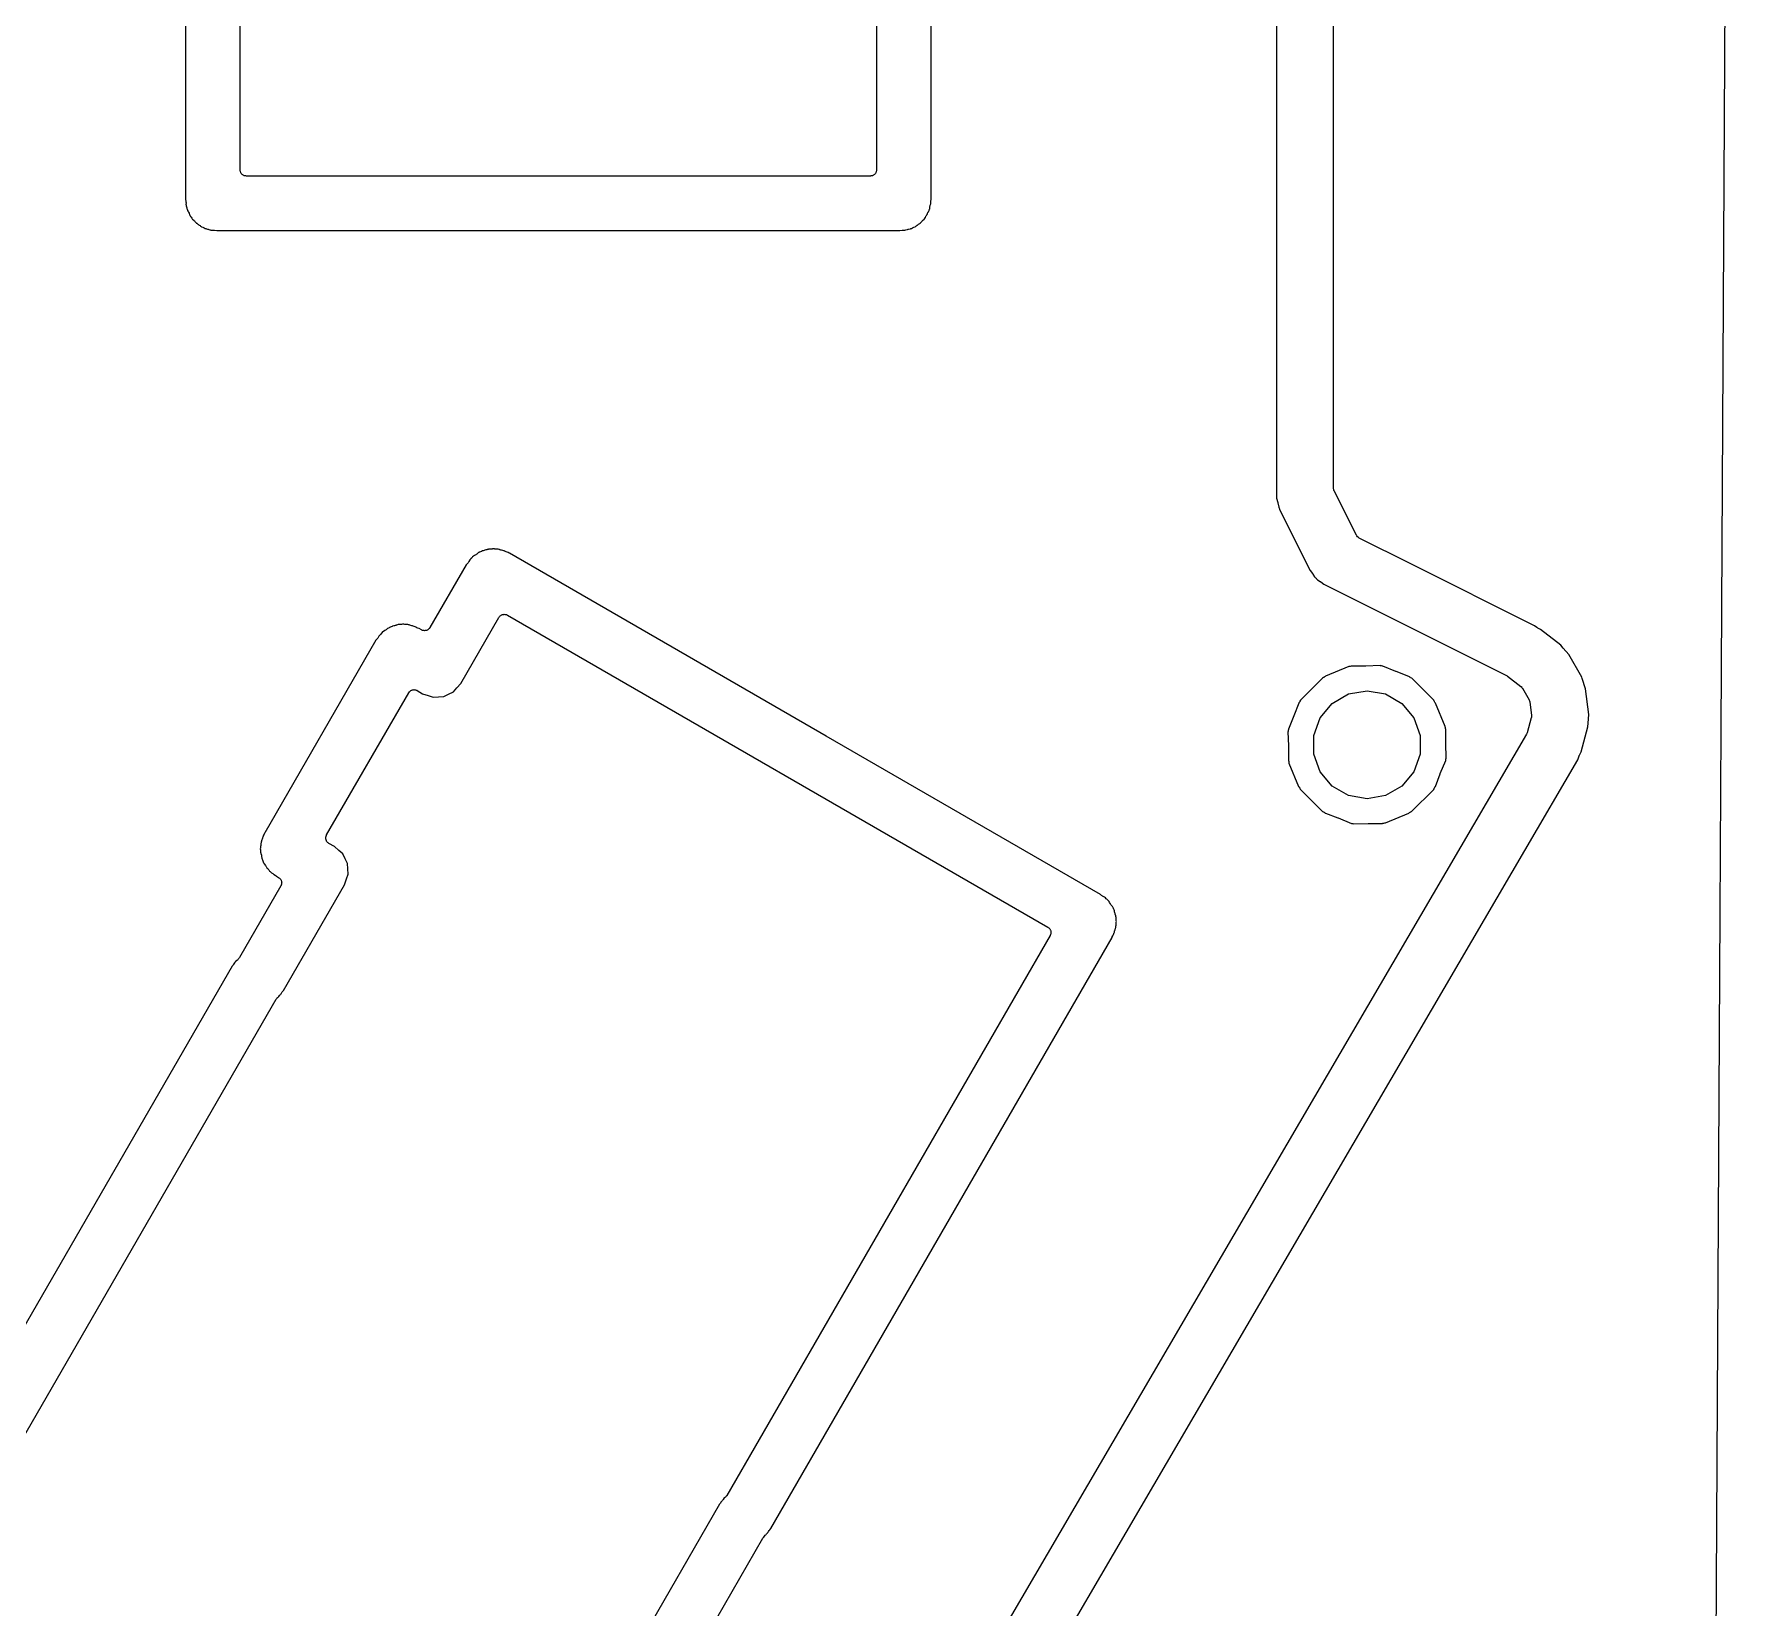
# Model space of a CAD drawing. Extents: x 63 to 223, y -147 to -32.
# Drawn here: x 188.03 to 222.88, y -121.15 to -88.98 of the extents above; entities that cross this region are included whole.
import ezdxf

# ---------------------------------------------------------------- set-up
doc = ezdxf.new("R2010")
doc.units = 0
doc.header["$MEASUREMENT"] = 0
doc.layers.add('BLACK', color=7, linetype='CONTINUOUS')

msp = doc.modelspace()

# ---------------------------------------------------------------- linework, layer by layer
at = {"layer": 'Black'}
for p, q in [((222.884, -31.8829), (222.251, -147.193)), ((213.412, -43.8849), (213.412, -98.4125)), ((214.578, -98.2574), (214.578, -43.8275)), ((191.119, -78.3968), (191.119, -92.3582)), ((206.357, -92.3582), (206.357, -78.3968)), ((192.235, -91.7537), (192.235, -79.0013)), ((205.241, -79.0013), (205.241, -91.7537)), ((192.237, -91.7646), (192.235, -91.7537)), ((192.237, -91.7758), (192.237, -91.7646)), ((192.241, -91.7862), (192.237, -91.7758)), ((192.243, -91.7971), (192.241, -91.7862)), ((192.248, -91.8068), (192.243, -91.7971)), ((192.252, -91.8172), (192.248, -91.8068)), ((192.259, -91.8257), (192.252, -91.8172)), ((192.265, -91.8353), (192.259, -91.8257)), ((192.273, -91.8425), (192.265, -91.8353)), ((192.28, -91.851), (192.273, -91.8425)), ((192.29, -91.8565), (192.28, -91.851)), ((192.298, -91.8637), (192.29, -91.8565)), ((192.309, -91.8675), (192.298, -91.8637)), ((192.319, -91.873), (192.309, -91.8675)), ((192.33, -91.875), (192.319, -91.873)), ((192.34, -91.8788), (192.33, -91.875)), ((192.351, -91.8788), (192.34, -91.8788)), ((192.362, -91.8807), (192.351, -91.8788)), ((205.114, -91.8807), (192.362, -91.8807)), ((205.125, -91.8788), (205.114, -91.8807)), ((205.136, -91.8788), (205.125, -91.8788)), ((205.146, -91.875), (205.136, -91.8788)), ((205.157, -91.873), (205.146, -91.875)), ((205.167, -91.8675), (205.157, -91.873)), ((205.177, -91.8637), (205.167, -91.8675)), ((205.186, -91.8565), (205.177, -91.8637)), ((205.196, -91.851), (205.186, -91.8565)), ((205.203, -91.8425), (205.196, -91.851)), ((205.211, -91.8353), (205.203, -91.8425)), ((205.217, -91.8257), (205.211, -91.8353)), ((205.224, -91.8172), (205.217, -91.8257)), ((205.228, -91.8068), (205.224, -91.8172)), ((205.233, -91.7971), (205.228, -91.8068)), ((205.235, -91.7862), (205.233, -91.7971)), ((205.239, -91.7758), (205.235, -91.7862)), ((205.241, -91.7537), (205.239, -91.7646)), ((205.239, -91.7646), (205.239, -91.7758)), ((191.119, -92.3582), (191.126, -92.3952)), ((206.35, -92.3952), (206.357, -92.3582)), ((191.126, -92.3952), (191.127, -92.4106)), ((191.127, -92.4106), (191.129, -92.4258)), ((191.129, -92.4258), (191.127, -92.459)), ((191.127, -92.459), (191.131, -92.4705)), ((191.131, -92.4705), (191.135, -92.4907)), ((191.135, -92.4907), (191.138, -92.5084)), ((191.138, -92.5084), (191.139, -92.5095)), ((191.139, -92.5095), (191.143, -92.5282)), ((191.143, -92.5282), (191.149, -92.5467)), ((191.149, -92.5467), (191.15, -92.5545)), ((191.15, -92.5545), (191.153, -92.561)), ((191.153, -92.561), (191.16, -92.5794)), ((191.16, -92.5794), (191.161, -92.582)), ((191.161, -92.582), (191.175, -92.6031)), ((191.175, -92.6031), (191.183, -92.6209)), ((191.183, -92.6209), (191.191, -92.6384)), ((191.191, -92.6384), (191.2, -92.6705)), ((191.2, -92.6705), (191.202, -92.6715)), ((191.202, -92.6715), (191.212, -92.6888)), ((191.212, -92.6888), (191.223, -92.7058)), ((191.223, -92.7058), (191.223, -92.7061)), ((191.223, -92.7061), (191.223, -92.7065)), ((191.223, -92.7065), (191.236, -92.7238)), ((191.236, -92.7238), (191.249, -92.741)), ((206.239, -92.7297), (206.25, -92.7027)), ((206.25, -92.7027), (206.259, -92.6892)), ((206.259, -92.6892), (206.267, -92.6748)), ((206.267, -92.6748), (206.284, -92.6529)), ((206.284, -92.6529), (206.291, -92.6287)), ((206.291, -92.6287), (206.3, -92.6116)), ((206.3, -92.6116), (206.307, -92.5942)), ((206.307, -92.5942), (206.315, -92.582)), ((206.315, -92.582), (206.316, -92.5794)), ((206.316, -92.5794), (206.323, -92.561)), ((206.323, -92.561), (206.327, -92.554)), ((206.327, -92.554), (206.328, -92.5372)), ((206.328, -92.5372), (206.329, -92.5354)), ((206.329, -92.5336), (206.332, -92.5056)), ((206.329, -92.5354), (206.329, -92.5336)), ((206.332, -92.5056), (206.336, -92.4912)), ((206.336, -92.4912), (206.339, -92.4765)), ((206.339, -92.4765), (206.348, -92.4491)), ((206.347, -92.4258), (206.349, -92.4106)), ((206.348, -92.4491), (206.347, -92.4258)), ((206.348, -92.4491), (206.348, -92.4491)), ((206.349, -92.4106), (206.35, -92.3952)), ((191.249, -92.741), (191.256, -92.7552)), ((191.256, -92.7552), (191.257, -92.7565)), ((191.257, -92.7565), (191.261, -92.7602)), ((191.261, -92.7602), (191.261, -92.7602)), ((191.261, -92.7602), (191.295, -92.7886)), ((191.295, -92.7886), (191.303, -92.7982)), ((191.303, -92.7982), (191.312, -92.8066)), ((191.312, -92.8066), (191.335, -92.8349)), ((191.335, -92.8349), (191.337, -92.8382)), ((191.337, -92.8382), (191.339, -92.8408)), ((191.339, -92.8408), (191.341, -92.8429)), ((191.341, -92.8429), (191.347, -92.8462)), ((191.347, -92.8462), (191.362, -92.8585)), ((191.362, -92.8585), (191.369, -92.8638)), ((191.369, -92.8638), (191.379, -92.8687)), ((191.379, -92.8687), (191.38, -92.8691)), ((191.38, -92.8691), (191.381, -92.8693)), ((191.381, -92.8693), (191.398, -92.8816)), ((191.398, -92.8816), (191.416, -92.8936)), ((191.416, -92.8936), (191.416, -92.8942)), ((191.416, -92.8942), (191.417, -92.8947)), ((191.417, -92.8947), (191.426, -92.9034)), ((191.426, -92.9034), (191.438, -92.911)), ((191.438, -92.911), (191.441, -92.9129)), ((191.441, -92.9129), (191.441, -92.9131)), ((191.441, -92.9131), (191.445, -92.9162)), ((191.445, -92.9162), (191.445, -92.9164)), ((191.445, -92.9164), (191.445, -92.9164)), ((191.445, -92.9164), (191.474, -92.9255)), ((191.474, -92.9255), (191.488, -92.933)), ((191.488, -92.933), (191.503, -92.9391)), ((191.503, -92.9391), (191.524, -92.9523)), ((191.524, -92.9523), (191.532, -92.9549)), ((191.532, -92.9549), (191.534, -92.9559)), ((191.534, -92.9559), (191.551, -92.9616)), ((191.551, -92.9616), (191.569, -92.9669)), ((191.569, -92.9669), (191.579, -92.968)), ((191.579, -92.968), (191.596, -92.9731)), ((191.596, -92.9731), (191.614, -92.977)), ((191.614, -92.977), (191.624, -92.9812)), ((191.624, -92.9812), (191.638, -92.984)), ((191.638, -92.984), (191.656, -92.9871)), ((191.656, -92.9871), (191.666, -92.9863)), ((191.666, -92.9863), (191.669, -92.9866)), ((191.669, -92.9866), (191.673, -92.9859)), ((191.673, -92.9859), (191.686, -92.9855)), ((191.686, -92.9855), (191.7, -92.9876)), ((191.7, -92.9876), (191.714, -92.9879)), ((191.714, -92.9879), (191.759, -92.9967)), ((191.759, -92.9967), (205.717, -92.9967)), ((205.717, -92.9967), (205.764, -92.9874)), ((205.764, -92.9874), (205.782, -92.987)), ((205.782, -92.987), (205.8, -92.9854)), ((205.8, -92.9854), (205.818, -92.987)), ((205.818, -92.987), (205.819, -92.9868)), ((205.819, -92.9868), (205.838, -92.9835)), ((205.838, -92.9835), (205.872, -92.9706)), ((205.872, -92.9706), (205.885, -92.9681)), ((205.885, -92.9681), (205.897, -92.9637)), ((205.897, -92.9637), (205.938, -92.9573)), ((205.938, -92.9573), (205.943, -92.9555)), ((205.943, -92.9555), (205.952, -92.9521)), ((205.952, -92.9521), (205.973, -92.9391)), ((205.973, -92.9391), (205.988, -92.933)), ((205.988, -92.933), (206.002, -92.9255)), ((206.002, -92.9255), (206.031, -92.9164)), ((206.031, -92.9162), (206.035, -92.9131)), ((206.031, -92.9164), (206.031, -92.9162)), ((206.031, -92.9164), (206.031, -92.9164)), ((206.035, -92.9131), (206.037, -92.9122)), ((206.037, -92.9122), (206.039, -92.91)), ((206.039, -92.91), (206.042, -92.9082)), ((206.042, -92.9082), (206.044, -92.9058)), ((206.044, -92.9058), (206.054, -92.8966)), ((206.054, -92.8966), (206.072, -92.886)), ((206.072, -92.886), (206.078, -92.8823)), ((206.078, -92.8823), (206.084, -92.8764)), ((206.084, -92.8764), (206.098, -92.8673)), ((206.098, -92.8673), (206.11, -92.857)), ((206.11, -92.857), (206.136, -92.8424)), ((206.136, -92.8424), (206.137, -92.8403)), ((206.137, -92.8403), (206.163, -92.8078)), ((206.163, -92.8078), (206.173, -92.799)), ((206.173, -92.799), (206.181, -92.7889)), ((206.181, -92.7889), (206.215, -92.7602)), ((206.215, -92.7602), (206.219, -92.7565)), ((206.215, -92.7602), (206.215, -92.7602)), ((206.219, -92.7565), (206.22, -92.7552)), ((206.22, -92.7552), (206.221, -92.7531)), ((206.221, -92.7531), (206.234, -92.7364)), ((206.234, -92.7364), (206.239, -92.7297)), ((214.579, -98.2646), (214.578, -98.2574)), ((214.579, -98.2719), (214.579, -98.2646)), ((214.583, -98.2862), (214.579, -98.2719)), ((214.586, -98.3008), (214.583, -98.2862)), ((214.589, -98.3072), (214.586, -98.3008)), ((213.412, -98.4125), (213.415, -98.4252)), ((213.415, -98.4252), (213.415, -98.4456)), ((213.415, -98.4456), (213.416, -98.4659)), ((213.416, -98.4659), (213.416, -98.4662)), ((213.416, -98.4662), (213.439, -98.5515)), ((213.439, -98.5515), (213.44, -98.5561)), ((213.44, -98.5561), (213.441, -98.5603)), ((213.441, -98.5603), (213.459, -98.6472)), ((213.459, -98.6472), (213.459, -98.6474)), ((213.459, -98.6474), (213.467, -98.666)), ((214.591, -98.3142), (214.589, -98.3072)), ((215.046, -99.2226), (214.591, -98.3142)), ((213.467, -98.666), (213.476, -98.6844)), ((213.476, -98.6844), (213.479, -98.6969)), ((213.479, -98.6969), (214.103, -99.9445)), ((215.057, -99.2376), (215.046, -99.2226)), ((215.067, -99.2531), (215.057, -99.2376)), ((215.07, -99.2552), (215.067, -99.2531)), ((215.072, -99.258), (215.07, -99.2552)), ((215.087, -99.2683), (215.072, -99.258)), ((215.102, -99.2794), (215.087, -99.2683)), ((216.161, -99.8085), (215.102, -99.2794)), ((196.956, -99.6937), (196.952, -99.6995)), ((196.958, -99.6919), (196.956, -99.6937)), ((196.962, -99.6891), (196.958, -99.6919)), ((196.977, -99.675), (196.962, -99.6891)), ((196.986, -99.6673), (196.977, -99.675)), ((196.987, -99.6666), (196.986, -99.6673)), ((197.004, -99.6522), (196.987, -99.6663)), ((196.987, -99.6663), (196.987, -99.6664)), ((196.987, -99.6664), (196.987, -99.6666)), ((197.021, -99.6384), (197.004, -99.6522)), ((197.023, -99.6357), (197.021, -99.638)), ((197.021, -99.638), (197.021, -99.6382)), ((197.021, -99.6382), (197.021, -99.6384)), ((197.049, -99.6223), (197.023, -99.6357)), ((197.06, -99.6138), (197.049, -99.6223)), ((197.072, -99.6067), (197.06, -99.6138)), ((197.103, -99.5809), (197.072, -99.6067)), ((197.108, -99.5782), (197.103, -99.5809)), ((197.112, -99.5762), (197.108, -99.5782)), ((197.118, -99.5731), (197.112, -99.5759)), ((197.112, -99.5759), (197.112, -99.5762)), ((197.12, -99.5719), (197.118, -99.5731)), ((197.126, -99.5688), (197.12, -99.5719)), ((197.127, -99.5678), (197.126, -99.5688)), ((197.15, -99.5614), (197.127, -99.5678)), ((197.169, -99.5527), (197.15, -99.5614)), ((197.187, -99.5445), (197.169, -99.5527)), ((197.188, -99.5437), (197.187, -99.5445)), ((197.2, -99.5393), (197.188, -99.5437)), ((197.219, -99.5324), (197.2, -99.5393)), ((197.236, -99.5302), (197.219, -99.5324)), ((197.219, -99.5324), (197.219, -99.5324)), ((197.256, -99.5242), (197.236, -99.5302)), ((197.276, -99.5187), (197.256, -99.5242)), ((197.277, -99.5182), (197.276, -99.5187)), ((197.286, -99.5161), (197.277, -99.5182)), ((197.303, -99.5131), (197.286, -99.5161)), ((197.313, -99.5098), (197.303, -99.5131)), ((197.317, -99.51), (197.313, -99.5098)), ((197.335, -99.5073), (197.317, -99.51)), ((197.338, -99.507), (197.335, -99.5073)), ((197.34, -99.5072), (197.338, -99.507)), ((197.343, -99.5071), (197.34, -99.5072)), ((197.346, -99.5078), (197.343, -99.5071)), ((197.365, -99.506), (197.346, -99.5078)), ((197.385, -99.5051), (197.365, -99.506)), ((197.387, -99.504), (197.385, -99.5051)), ((197.39, -99.5037), (197.387, -99.504)), ((197.398, -99.5015), (197.39, -99.5037)), ((197.409, -99.5013), (197.398, -99.5015)), ((197.411, -99.5008), (197.409, -99.5013)), ((197.414, -99.5013), (197.411, -99.5008)), ((197.425, -99.5015), (197.414, -99.5013)), ((197.433, -99.5036), (197.425, -99.5015)), ((197.436, -99.5039), (197.433, -99.5036)), ((197.438, -99.505), (197.436, -99.5039)), ((197.457, -99.5059), (197.438, -99.505)), ((197.477, -99.5077), (197.457, -99.5059)), ((197.479, -99.507), (197.477, -99.5077)), ((197.482, -99.5071), (197.479, -99.507)), ((197.489, -99.5063), (197.482, -99.5071)), ((197.489, -99.5064), (197.489, -99.5063)), ((197.51, -99.5094), (197.489, -99.5064)), ((197.526, -99.512), (197.51, -99.5094)), ((197.536, -99.5168), (197.526, -99.512)), ((197.54, -99.5178), (197.536, -99.5168)), ((197.544, -99.5198), (197.54, -99.5178)), ((197.549, -99.522), (197.544, -99.5198)), ((197.564, -99.5247), (197.549, -99.522)), ((197.578, -99.5292), (197.564, -99.5247)), ((197.604, -99.5324), (197.578, -99.5292)), ((197.623, -99.5393), (197.604, -99.5324)), ((197.604, -99.5324), (197.604, -99.5324)), ((197.635, -99.5437), (197.623, -99.5393)), ((197.636, -99.5449), (197.635, -99.5437)), ((197.655, -99.5531), (197.636, -99.5449)), ((197.673, -99.5618), (197.655, -99.5531)), ((197.692, -99.5669), (197.673, -99.5618)), ((197.694, -99.5684), (197.692, -99.5669)), ((197.713, -99.5782), (197.694, -99.5684)), ((197.731, -99.5883), (197.713, -99.5782)), ((197.739, -99.591), (197.731, -99.5883)), ((204.209, -103.327), (197.739, -99.591)), ((196.855, -99.8278), (196.115, -101.111)), ((196.893, -99.7849), (196.855, -99.8278)), ((196.901, -99.7719), (196.893, -99.7849)), ((196.91, -99.7597), (196.901, -99.7719)), ((196.929, -99.7244), (196.91, -99.7597)), ((196.934, -99.7183), (196.929, -99.7244)), ((196.935, -99.7166), (196.934, -99.7183)), ((196.936, -99.7162), (196.935, -99.7166)), ((196.947, -99.7041), (196.936, -99.7162)), ((196.95, -99.7014), (196.947, -99.7041)), ((196.952, -99.6995), (196.95, -99.7014)), ((214.103, -99.9445), (214.15, -100.005)), ((214.15, -100.005), (214.154, -100.013)), ((214.154, -100.013), (214.16, -100.02)), ((214.16, -100.02), (214.191, -100.075)), ((218.69, -101.073), (216.161, -99.8085)), ((214.191, -100.075), (214.212, -100.091)), ((214.212, -100.091), (214.222, -100.103)), ((214.222, -100.103), (214.234, -100.113)), ((214.234, -100.113), (214.25, -100.134)), ((214.25, -100.134), (214.305, -100.165)), ((214.305, -100.165), (214.312, -100.171)), ((214.312, -100.171), (214.32, -100.175)), ((214.32, -100.175), (214.38, -100.222)), ((214.38, -100.222), (218.117, -102.09)), ((195.341, -101.085), (195.322, -101.094)), ((195.349, -101.08), (195.341, -101.085)), ((195.352, -101.079), (195.349, -101.08)), ((195.375, -101.076), (195.352, -101.079)), ((195.379, -101.075), (195.375, -101.076)), ((195.383, -101.075), (195.379, -101.075)), ((195.386, -101.074), (195.383, -101.075)), ((195.39, -101.074), (195.386, -101.074)), ((195.404, -101.069), (195.39, -101.074)), ((195.419, -101.067), (195.404, -101.069)), ((195.421, -101.066), (195.419, -101.067)), ((195.424, -101.064), (195.421, -101.066)), ((195.428, -101.063), (195.424, -101.064)), ((195.451, -101.053), (195.428, -101.063)), ((195.466, -101.05), (195.451, -101.053)), ((195.486, -101.047), (195.466, -101.05)), ((195.487, -101.047), (195.486, -101.047)), ((195.489, -101.047), (195.487, -101.047)), ((195.499, -101.045), (195.489, -101.046)), ((195.489, -101.046), (195.489, -101.047)), ((195.509, -101.044), (195.499, -101.045)), ((195.513, -101.045), (195.509, -101.044)), ((195.533, -101.044), (195.513, -101.045)), ((195.554, -101.043), (195.533, -101.044)), ((195.566, -101.041), (195.554, -101.043)), ((195.579, -101.043), (195.566, -101.041)), ((195.6, -101.044), (195.579, -101.043)), ((195.619, -101.045), (195.6, -101.044)), ((195.622, -101.046), (195.619, -101.045)), ((195.641, -101.047), (195.622, -101.046)), ((195.659, -101.05), (195.641, -101.047)), ((195.664, -101.05), (195.659, -101.05)), ((195.673, -101.053), (195.664, -101.05)), ((195.691, -101.056), (195.673, -101.053)), ((195.702, -101.059), (195.691, -101.056)), ((195.704, -101.06), (195.702, -101.059)), ((195.705, -101.06), (195.704, -101.06)), ((195.706, -101.061), (195.705, -101.06)), ((195.727, -101.066), (195.706, -101.061)), ((195.747, -101.072), (195.727, -101.066)), ((195.748, -101.071), (195.747, -101.072)), ((195.749, -101.072), (195.748, -101.071)), ((195.754, -101.072), (195.749, -101.072)), ((195.758, -101.074), (195.754, -101.072)), ((195.774, -101.079), (195.758, -101.074)), ((195.791, -101.085), (195.774, -101.079)), ((195.793, -101.086), (195.791, -101.085)), ((195.811, -101.094), (195.793, -101.086)), ((196.744, -102.253), (197.524, -100.902)), ((197.524, -100.902), (197.531, -100.894)), ((197.531, -100.894), (197.537, -100.884)), ((197.537, -100.884), (197.545, -100.877)), ((197.545, -100.877), (197.552, -100.868)), ((197.552, -100.868), (197.562, -100.863)), ((197.562, -100.863), (197.57, -100.856)), ((197.57, -100.856), (197.581, -100.852)), ((197.581, -100.852), (197.59, -100.846)), ((197.59, -100.846), (197.601, -100.844)), ((197.601, -100.844), (197.612, -100.841)), ((197.612, -100.841), (197.623, -100.841)), ((197.623, -100.841), (197.634, -100.839)), ((197.634, -100.839), (197.645, -100.841)), ((197.645, -100.841), (197.656, -100.841)), ((197.656, -100.841), (197.666, -100.844)), ((197.666, -100.844), (197.677, -100.846)), ((197.677, -100.846), (197.687, -100.852)), ((197.687, -100.852), (197.697, -100.856)), ((197.697, -100.856), (208.742, -107.232)), ((218.735, -101.108), (218.69, -101.073)), ((195.011, -101.368), (192.738, -105.306)), ((195.03, -101.346), (195.011, -101.368)), ((195.031, -101.345), (195.03, -101.346)), ((195.032, -101.344), (195.031, -101.345)), ((195.04, -101.335), (195.032, -101.344)), ((195.047, -101.323), (195.04, -101.335)), ((195.055, -101.312), (195.047, -101.323)), ((195.069, -101.286), (195.055, -101.312)), ((195.084, -101.273), (195.069, -101.286)), ((195.096, -101.259), (195.084, -101.273)), ((195.108, -101.246), (195.096, -101.259)), ((195.124, -101.222), (195.108, -101.246)), ((195.133, -101.214), (195.124, -101.222)), ((195.148, -101.2), (195.133, -101.214)), ((195.15, -101.198), (195.148, -101.2)), ((195.151, -101.197), (195.15, -101.198)), ((195.163, -101.187), (195.151, -101.197)), ((195.192, -101.171), (195.163, -101.187)), ((195.204, -101.161), (195.192, -101.171)), ((195.217, -101.153), (195.204, -101.161)), ((195.237, -101.136), (195.217, -101.153)), ((195.25, -101.131), (195.237, -101.136)), ((195.266, -101.121), (195.25, -101.131)), ((195.283, -101.112), (195.266, -101.121)), ((195.292, -101.105), (195.283, -101.112)), ((195.294, -101.104), (195.292, -101.105)), ((195.298, -101.104), (195.294, -101.104)), ((195.304, -101.102), (195.298, -101.104)), ((195.322, -101.094), (195.304, -101.102)), ((195.829, -101.102), (195.811, -101.094)), ((195.833, -101.103), (195.829, -101.102)), ((195.849, -101.112), (195.833, -101.103)), ((195.867, -101.122), (195.849, -101.112)), ((195.895, -101.131), (195.867, -101.122)), ((195.941, -101.158), (195.895, -101.131)), ((195.951, -101.162), (195.941, -101.158)), ((195.961, -101.167), (195.951, -101.162)), ((195.972, -101.169), (195.961, -101.167)), ((195.982, -101.173), (195.972, -101.169)), ((195.994, -101.173), (195.982, -101.173)), ((196.005, -101.175), (195.994, -101.173)), ((196.015, -101.173), (196.005, -101.175)), ((196.026, -101.173), (196.015, -101.173)), ((196.037, -101.169), (196.026, -101.173)), ((196.048, -101.167), (196.037, -101.169)), ((196.058, -101.162), (196.048, -101.167)), ((196.068, -101.158), (196.058, -101.162)), ((196.077, -101.151), (196.068, -101.158)), ((196.086, -101.145), (196.077, -101.151)), ((196.093, -101.137), (196.086, -101.145)), ((196.102, -101.129), (196.093, -101.137)), ((196.107, -101.12), (196.102, -101.129)), ((196.115, -101.111), (196.107, -101.12)), ((218.746, -101.114), (218.735, -101.108)), ((218.756, -101.121), (218.746, -101.114)), ((218.807, -101.147), (218.756, -101.121)), ((219.225, -101.471), (218.807, -101.147)), ((219.274, -101.528), (219.225, -101.471)), ((219.39, -101.662), (219.274, -101.528)), ((219.274, -101.528), (219.274, -101.528)), ((219.652, -102.121), (219.39, -101.662)), ((214.374, -102.133), (214.355, -102.141)), ((214.379, -102.13), (214.374, -102.133)), ((214.385, -102.128), (214.379, -102.13)), ((214.398, -102.118), (214.385, -102.128)), ((214.411, -102.11), (214.398, -102.118)), ((214.414, -102.106), (214.411, -102.11)), ((214.891, -101.908), (214.414, -102.106)), ((214.898, -101.908), (214.891, -101.908)), ((214.899, -101.908), (214.898, -101.908)), ((214.898, -101.908), (214.898, -101.908)), ((214.92, -101.903), (214.899, -101.908)), ((214.941, -101.899), (214.92, -101.903)), ((214.942, -101.899), (214.941, -101.899)), ((214.941, -101.899), (214.941, -101.899)), ((214.947, -101.897), (214.942, -101.899)), ((215.237, -101.897), (214.947, -101.897)), ((215.239, -101.897), (215.237, -101.897)), ((215.242, -101.897), (215.239, -101.897)), ((215.532, -101.887), (215.242, -101.897)), ((215.537, -101.889), (215.532, -101.887)), ((215.538, -101.89), (215.537, -101.889)), ((215.537, -101.889), (215.537, -101.889)), ((215.559, -101.893), (215.538, -101.89)), ((215.58, -101.897), (215.559, -101.893)), ((215.581, -101.897), (215.58, -101.897)), ((215.586, -101.897), (215.581, -101.897)), ((215.581, -101.897), (215.581, -101.897)), ((215.855, -102.009), (215.586, -101.897)), ((215.857, -102.009), (215.855, -102.009)), ((215.859, -102.01), (215.857, -102.009)), ((216.117, -102.108), (215.859, -102.01)), ((216.119, -102.11), (216.117, -102.108)), ((216.132, -102.119), (216.119, -102.11)), ((216.145, -102.129), (216.132, -102.119)), ((216.151, -102.131), (216.145, -102.129)), ((216.156, -102.134), (216.151, -102.131)), ((216.177, -102.143), (216.156, -102.134)), ((218.117, -102.09), (218.127, -102.098)), ((218.127, -102.098), (218.138, -102.103)), ((218.138, -102.103), (218.409, -102.314)), ((219.663, -102.154), (219.652, -102.121)), ((194.003, -105.347), (195.68, -102.443)), ((195.68, -102.443), (195.687, -102.434)), ((195.687, -102.434), (195.692, -102.424)), ((195.692, -102.424), (195.701, -102.417)), ((195.701, -102.417), (195.708, -102.409)), ((195.708, -102.409), (195.718, -102.403)), ((195.718, -102.403), (195.726, -102.396)), ((195.726, -102.396), (195.737, -102.392)), ((195.737, -102.392), (195.746, -102.387)), ((195.746, -102.387), (195.757, -102.385)), ((195.757, -102.385), (195.768, -102.381)), ((195.768, -102.381), (195.779, -102.381)), ((195.779, -102.381), (195.79, -102.379)), ((195.79, -102.379), (195.801, -102.381)), ((195.801, -102.381), (195.812, -102.381)), ((195.812, -102.381), (195.822, -102.385)), ((195.822, -102.385), (195.833, -102.387)), ((195.833, -102.387), (195.843, -102.392)), ((195.843, -102.392), (195.853, -102.396)), ((195.853, -102.396), (195.965, -102.461)), ((195.965, -102.461), (196.079, -102.5)), ((196.399, -102.521), (196.495, -102.473)), ((196.495, -102.473), (196.593, -102.425)), ((196.495, -102.473), (196.495, -102.473)), ((196.495, -102.473), (196.495, -102.473)), ((196.593, -102.425), (196.664, -102.344)), ((196.664, -102.344), (196.744, -102.253)), ((196.664, -102.344), (196.664, -102.344)), ((196.664, -102.344), (196.664, -102.344)), ((214.355, -102.141), (213.903, -102.593)), ((214.555, -102.659), (214.887, -102.467)), ((214.887, -102.467), (215.265, -102.401)), ((215.265, -102.401), (215.643, -102.467)), ((215.643, -102.467), (215.975, -102.659)), ((216.629, -102.595), (216.177, -102.143)), ((218.409, -102.314), (218.411, -102.316)), ((218.411, -102.316), (218.413, -102.317)), ((218.413, -102.317), (218.425, -102.332)), ((218.425, -102.332), (218.438, -102.346)), ((218.438, -102.346), (218.439, -102.349)), ((218.439, -102.349), (218.441, -102.351)), ((218.441, -102.351), (218.576, -102.587)), ((219.732, -102.36), (219.663, -102.154)), ((219.663, -102.154), (219.663, -102.154)), ((219.798, -102.885), (219.732, -102.36)), ((196.079, -102.5), (196.079, -102.5)), ((196.079, -102.5), (196.079, -102.5)), ((196.079, -102.5), (196.182, -102.535)), ((196.182, -102.535), (196.29, -102.528)), ((196.29, -102.528), (196.399, -102.521)), ((196.29, -102.528), (196.29, -102.528)), ((196.29, -102.528), (196.29, -102.528)), ((213.868, -102.653), (213.77, -102.911)), ((213.87, -102.651), (213.868, -102.653)), ((213.879, -102.638), (213.87, -102.651)), ((213.889, -102.625), (213.879, -102.638)), ((213.891, -102.619), (213.889, -102.625)), ((213.894, -102.614), (213.891, -102.619)), ((213.903, -102.593), (213.894, -102.614)), ((214.309, -102.953), (214.555, -102.659)), ((215.975, -102.659), (216.221, -102.953)), ((216.637, -102.614), (216.629, -102.595)), ((216.64, -102.619), (216.637, -102.614)), ((216.642, -102.625), (216.64, -102.619)), ((216.652, -102.638), (216.642, -102.625)), ((216.66, -102.651), (216.652, -102.638)), ((216.664, -102.654), (216.66, -102.651)), ((216.862, -103.131), (216.664, -102.654)), ((218.576, -102.587), (218.577, -102.59)), ((218.577, -102.59), (218.578, -102.592)), ((218.578, -102.592), (218.584, -102.61)), ((218.584, -102.61), (218.59, -102.629)), ((218.59, -102.629), (218.59, -102.631)), ((218.59, -102.631), (218.591, -102.634)), ((218.591, -102.634), (218.625, -102.903)), ((213.769, -102.915), (213.657, -103.184)), ((213.77, -102.911), (213.769, -102.913)), ((213.769, -102.913), (213.769, -102.915)), ((214.178, -103.313), (214.309, -102.953)), ((216.221, -102.953), (216.352, -103.313)), ((216.862, -103.138), (216.862, -103.131)), ((216.862, -103.139), (216.862, -103.138)), ((216.862, -103.138), (216.862, -103.138)), ((216.867, -103.16), (216.862, -103.139)), ((216.871, -103.181), (216.867, -103.16)), ((216.871, -103.182), (216.871, -103.181)), ((216.871, -103.181), (216.871, -103.181)), ((216.873, -103.187), (216.871, -103.182)), ((218.622, -102.953), (218.537, -103.261)), ((218.623, -102.948), (218.622, -102.95)), ((218.622, -102.95), (218.622, -102.953)), ((218.624, -102.928), (218.623, -102.948)), ((218.626, -102.909), (218.624, -102.928)), ((218.625, -102.903), (218.625, -102.906)), ((218.625, -102.906), (218.626, -102.909)), ((219.641, -103.647), (219.78, -103.137)), ((219.78, -103.137), (219.785, -103.067)), ((219.785, -103.067), (219.798, -102.885)), ((218.525, -103.291), (194.524, -144.345)), ((209.816, -106.563), (204.209, -103.327)), ((204.209, -103.327), (204.209, -103.327)), ((213.649, -103.233), (213.647, -103.238)), ((213.647, -103.238), (213.657, -103.528)), ((213.65, -103.232), (213.649, -103.233)), ((213.649, -103.233), (213.649, -103.233)), ((213.653, -103.211), (213.65, -103.232)), ((213.657, -103.19), (213.653, -103.211)), ((213.657, -103.184), (213.657, -103.189)), ((213.657, -103.189), (213.657, -103.189)), ((213.657, -103.189), (213.657, -103.19)), ((213.657, -103.528), (213.657, -103.53)), ((213.657, -103.53), (213.657, -103.533)), ((214.178, -103.697), (214.178, -103.313)), ((216.352, -103.313), (216.352, -103.697)), ((216.873, -103.477), (216.873, -103.187)), ((216.873, -103.48), (216.873, -103.477)), ((216.873, -103.482), (216.873, -103.48)), ((216.883, -103.772), (216.873, -103.482)), ((218.53, -103.276), (218.525, -103.291)), ((218.537, -103.261), (218.53, -103.276)), ((195.455, -145.063), (219.572, -103.81)), ((213.657, -103.533), (213.657, -103.823)), ((213.657, -103.823), (213.659, -103.828)), ((213.659, -103.828), (213.659, -103.829)), ((213.659, -103.829), (213.659, -103.829)), ((213.659, -103.829), (213.663, -103.85)), ((213.663, -103.85), (213.668, -103.871)), ((213.668, -103.871), (213.668, -103.872)), ((213.668, -103.872), (213.668, -103.872)), ((213.668, -103.872), (213.668, -103.879)), ((213.668, -103.879), (213.866, -104.356)), ((214.309, -104.057), (214.178, -103.697)), ((216.352, -103.697), (216.221, -104.057)), ((216.761, -104.095), (216.873, -103.826)), ((216.873, -103.82), (216.877, -103.799)), ((216.873, -103.821), (216.873, -103.82)), ((216.873, -103.826), (216.873, -103.821)), ((216.873, -103.821), (216.873, -103.821)), ((216.877, -103.799), (216.88, -103.778)), ((216.88, -103.778), (216.881, -103.777)), ((216.881, -103.777), (216.883, -103.772)), ((216.881, -103.777), (216.881, -103.777)), ((219.572, -103.81), (219.598, -103.734)), ((219.598, -103.734), (219.602, -103.727)), ((219.602, -103.727), (219.605, -103.719)), ((219.605, -103.719), (219.641, -103.647)), ((214.555, -104.351), (214.309, -104.057)), ((216.221, -104.057), (215.975, -104.351)), ((216.662, -104.357), (216.76, -104.099)), ((216.76, -104.099), (216.761, -104.097)), ((216.761, -104.097), (216.761, -104.095)), ((213.866, -104.356), (213.87, -104.359)), ((213.87, -104.359), (213.878, -104.372)), ((213.878, -104.372), (213.888, -104.385)), ((213.888, -104.385), (213.89, -104.391)), ((213.89, -104.391), (213.893, -104.396)), ((213.893, -104.396), (213.901, -104.415)), ((213.901, -104.415), (214.353, -104.867)), ((214.887, -104.543), (214.555, -104.351)), ((215.265, -104.609), (214.887, -104.543)), ((215.643, -104.543), (215.265, -104.609)), ((215.975, -104.351), (215.643, -104.543)), ((216.175, -104.869), (216.627, -104.417)), ((216.627, -104.417), (216.636, -104.396)), ((216.636, -104.396), (216.639, -104.391)), ((216.639, -104.391), (216.641, -104.385)), ((216.641, -104.385), (216.651, -104.372)), ((216.651, -104.372), (216.66, -104.359)), ((216.66, -104.359), (216.662, -104.357)), ((214.353, -104.867), (214.374, -104.876)), ((214.374, -104.876), (214.379, -104.879)), ((214.379, -104.879), (214.385, -104.881)), ((214.385, -104.881), (214.398, -104.891)), ((214.398, -104.891), (214.411, -104.9)), ((214.411, -104.9), (214.413, -104.902)), ((214.413, -104.902), (214.671, -105)), ((215.639, -105.102), (216.116, -104.904)), ((216.116, -104.904), (216.119, -104.9)), ((216.119, -104.9), (216.132, -104.892)), ((216.132, -104.892), (216.145, -104.882)), ((216.145, -104.882), (216.151, -104.88)), ((216.151, -104.88), (216.156, -104.877)), ((216.156, -104.877), (216.175, -104.869)), ((214.671, -105), (214.673, -105.001)), ((214.673, -105.001), (214.675, -105.001)), ((214.675, -105.001), (214.944, -105.113)), ((214.944, -105.113), (214.949, -105.113)), ((214.949, -105.113), (214.949, -105.113)), ((214.949, -105.113), (214.95, -105.113)), ((214.95, -105.113), (214.971, -105.117)), ((214.971, -105.117), (214.992, -105.12)), ((214.992, -105.12), (214.993, -105.121)), ((214.993, -105.121), (214.993, -105.121)), ((214.993, -105.121), (214.998, -105.123)), ((214.998, -105.123), (215.288, -105.113)), ((215.288, -105.113), (215.29, -105.113)), ((215.29, -105.113), (215.293, -105.113)), ((215.293, -105.113), (215.583, -105.113)), ((215.583, -105.113), (215.588, -105.111)), ((215.588, -105.111), (215.589, -105.111)), ((215.589, -105.111), (215.61, -105.107)), ((215.589, -105.111), (215.589, -105.111)), ((215.61, -105.107), (215.631, -105.102)), ((215.631, -105.102), (215.632, -105.102)), ((215.632, -105.102), (215.632, -105.102)), ((215.632, -105.102), (215.639, -105.102)), ((192.649, -105.612), (192.648, -105.633)), ((192.65, -105.593), (192.649, -105.595)), ((192.649, -105.595), (192.649, -105.612)), ((192.651, -105.584), (192.65, -105.593)), ((192.656, -105.565), (192.651, -105.584)), ((192.658, -105.547), (192.656, -105.565)), ((192.66, -105.528), (192.658, -105.547)), ((192.662, -105.513), (192.66, -105.52)), ((192.66, -105.52), (192.66, -105.528)), ((192.666, -105.496), (192.662, -105.513)), ((192.67, -105.479), (192.666, -105.496)), ((192.671, -105.467), (192.67, -105.479)), ((192.679, -105.451), (192.671, -105.467)), ((192.685, -105.434), (192.679, -105.451)), ((192.691, -105.417), (192.685, -105.434)), ((192.693, -105.407), (192.691, -105.417)), ((192.7, -105.392), (192.693, -105.407)), ((192.708, -105.373), (192.7, -105.392)), ((192.714, -105.353), (192.708, -105.373)), ((192.715, -105.351), (192.714, -105.353)), ((192.725, -105.332), (192.715, -105.351)), ((192.735, -105.314), (192.725, -105.332)), ((192.738, -105.306), (192.735, -105.314)), ((193.986, -105.411), (193.988, -105.4)), ((193.988, -105.422), (193.986, -105.411)), ((193.988, -105.389), (193.991, -105.378)), ((193.988, -105.4), (193.988, -105.389)), ((193.988, -105.433), (193.988, -105.422)), ((193.991, -105.443), (193.988, -105.433)), ((193.991, -105.378), (193.993, -105.368)), ((193.993, -105.454), (193.991, -105.443)), ((193.993, -105.368), (193.999, -105.358)), ((193.999, -105.464), (193.993, -105.454)), ((193.999, -105.358), (194.003, -105.347)), ((194.003, -105.474), (193.999, -105.464)), ((194.01, -105.483), (194.003, -105.474)), ((194.015, -105.493), (194.01, -105.483)), ((194.024, -105.5), (194.015, -105.493)), ((194.031, -105.508), (194.024, -105.5)), ((194.041, -105.514), (194.031, -105.508)), ((194.049, -105.521), (194.041, -105.514)), ((194.161, -105.586), (194.049, -105.521)), ((194.253, -105.666), (194.161, -105.586)), ((192.648, -105.633), (192.648, -105.634)), ((192.648, -105.634), (192.651, -105.65)), ((192.651, -105.65), (192.651, -105.668)), ((192.651, -105.668), (192.653, -105.685)), ((192.653, -105.685), (192.652, -105.698)), ((192.652, -105.698), (192.652, -105.698)), ((192.652, -105.698), (192.655, -105.719)), ((192.655, -105.719), (192.656, -105.731)), ((192.656, -105.731), (192.669, -105.765)), ((192.669, -105.765), (192.671, -105.779)), ((192.671, -105.779), (192.675, -105.792)), ((192.675, -105.792), (192.679, -105.825)), ((192.679, -105.825), (192.679, -105.826)), ((192.679, -105.826), (192.686, -105.845)), ((192.686, -105.845), (192.691, -105.857)), ((192.691, -105.857), (192.691, -105.858)), ((192.691, -105.858), (192.7, -105.876)), ((192.7, -105.876), (192.708, -105.895)), ((192.708, -105.895), (192.715, -105.918)), ((192.715, -105.918), (192.716, -105.919)), ((192.716, -105.919), (192.719, -105.925)), ((192.719, -105.925), (192.72, -105.927)), ((192.72, -105.927), (192.723, -105.933)), ((192.723, -105.933), (192.723, -105.933)), ((192.723, -105.933), (192.725, -105.937)), ((192.725, -105.937), (192.728, -105.942)), ((192.728, -105.942), (192.754, -105.973)), ((194.334, -105.737), (194.253, -105.666)), ((194.253, -105.666), (194.253, -105.666)), ((194.253, -105.666), (194.253, -105.666)), ((194.381, -105.834), (194.334, -105.737)), ((194.43, -105.931), (194.381, -105.834)), ((194.381, -105.834), (194.381, -105.834)), ((194.381, -105.834), (194.381, -105.834)), ((194.437, -106.038), (194.43, -105.931)), ((192.754, -105.973), (192.761, -105.985)), ((192.761, -105.985), (192.769, -105.996)), ((192.769, -105.996), (192.783, -106.022)), ((192.783, -106.022), (192.798, -106.035)), ((192.798, -106.035), (192.81, -106.049)), ((192.81, -106.049), (192.822, -106.062)), ((192.822, -106.062), (192.838, -106.086)), ((192.838, -106.086), (192.847, -106.094)), ((192.847, -106.094), (192.862, -106.108)), ((192.862, -106.108), (192.864, -106.11)), ((192.864, -106.11), (192.865, -106.111)), ((192.865, -106.111), (192.877, -106.121)), ((192.877, -106.121), (192.906, -106.137)), ((192.906, -106.137), (192.918, -106.147)), ((192.918, -106.147), (192.931, -106.155)), ((192.931, -106.155), (192.958, -106.179)), ((192.958, -106.179), (192.972, -106.187)), ((192.972, -106.187), (192.973, -106.188)), ((192.973, -106.188), (192.974, -106.189)), ((192.974, -106.189), (192.975, -106.19)), ((192.975, -106.19), (193.021, -106.216)), ((193.021, -106.216), (193.029, -106.223)), ((193.029, -106.223), (193.039, -106.229)), ((193.039, -106.229), (193.046, -106.237)), ((193.046, -106.237), (193.054, -106.244)), ((193.054, -106.244), (193.06, -106.254)), ((193.06, -106.254), (193.067, -106.262)), ((193.067, -106.262), (193.071, -106.273)), ((193.071, -106.273), (193.077, -106.282)), ((193.077, -106.282), (193.078, -106.293)), ((193.078, -106.293), (193.082, -106.304)), ((193.082, -106.304), (193.082, -106.315)), ((193.082, -106.315), (193.084, -106.326)), ((194.37, -106.365), (194.41, -106.248)), ((194.41, -106.248), (194.444, -106.147)), ((194.41, -106.248), (194.41, -106.248)), ((194.41, -106.248), (194.41, -106.248)), ((194.444, -106.147), (194.437, -106.038)), ((194.437, -106.038), (194.437, -106.038)), ((194.437, -106.038), (194.437, -106.038)), ((193.067, -106.389), (192.222, -107.854)), ((193.071, -106.379), (193.067, -106.389)), ((193.077, -106.369), (193.071, -106.379)), ((193.078, -106.358), (193.077, -106.369)), ((193.082, -106.348), (193.078, -106.358)), ((193.084, -106.326), (193.082, -106.337)), ((193.082, -106.337), (193.082, -106.348)), ((193.121, -108.529), (194.37, -106.365)), ((209.838, -106.583), (209.816, -106.563)), ((209.839, -106.583), (209.838, -106.583)), ((209.84, -106.584), (209.839, -106.583)), ((209.849, -106.592), (209.84, -106.584)), ((209.861, -106.599), (209.849, -106.592)), ((209.872, -106.607), (209.861, -106.599)), ((209.898, -106.621), (209.872, -106.607)), ((209.9, -106.623), (209.898, -106.621)), ((209.917, -106.637), (209.9, -106.623)), ((209.9, -106.623), (209.9, -106.623)), ((209.9, -106.623), (209.9, -106.623)), ((209.934, -106.651), (209.917, -106.637)), ((209.934, -106.652), (209.934, -106.651)), ((209.934, -106.651), (209.934, -106.651)), ((209.935, -106.652), (209.934, -106.652)), ((209.944, -106.66), (209.935, -106.652)), ((209.959, -106.674), (209.944, -106.66)), ((209.963, -106.677), (209.959, -106.674)), ((209.965, -106.679), (209.963, -106.677)), ((209.969, -106.684), (209.965, -106.679)), ((209.971, -106.686), (209.969, -106.684)), ((209.974, -106.689), (209.971, -106.686)), ((209.985, -106.701), (209.974, -106.689)), ((209.986, -106.702), (209.985, -106.701)), ((209.987, -106.703), (209.986, -106.702)), ((209.992, -106.709), (209.987, -106.703)), ((210.001, -106.727), (209.992, -106.709)), ((210.003, -106.729), (210.001, -106.727)), ((210.004, -106.731), (210.003, -106.729)), ((210.02, -106.759), (210.004, -106.731)), ((210.029, -106.77), (210.02, -106.759)), ((210.037, -106.783), (210.029, -106.77)), ((210.055, -106.802), (210.037, -106.783)), ((210.06, -106.81), (210.055, -106.802)), ((210.069, -106.827), (210.06, -106.81)), ((210.076, -106.836), (210.069, -106.827)), ((210.076, -106.837), (210.076, -106.836)), ((210.077, -106.838), (210.076, -106.837)), ((210.081, -106.847), (210.077, -106.838)), ((210.083, -106.852), (210.081, -106.847)), ((210.084, -106.855), (210.083, -106.852)), ((210.086, -106.859), (210.084, -106.855)), ((210.088, -106.863), (210.086, -106.859)), ((210.088, -106.864), (210.088, -106.863)), ((210.096, -106.882), (210.088, -106.864)), ((210.103, -106.9), (210.096, -106.882)), ((210.104, -106.9), (210.103, -106.9)), ((210.107, -106.928), (210.104, -106.9)), ((210.108, -106.931), (210.107, -106.928)), ((210.108, -106.934), (210.108, -106.931)), ((210.11, -106.939), (210.108, -106.934)), ((210.11, -106.942), (210.11, -106.939)), ((210.115, -106.956), (210.11, -106.942)), ((210.117, -106.971), (210.115, -106.956)), ((210.118, -106.973), (210.117, -106.971)), ((210.12, -106.976), (210.118, -106.973)), ((210.121, -106.98), (210.12, -106.976)), ((210.131, -107.003), (210.121, -106.98)), ((210.134, -107.018), (210.131, -107.003)), ((208.742, -107.232), (208.75, -107.239)), ((208.75, -107.239), (208.76, -107.245)), ((208.76, -107.245), (208.767, -107.253)), ((208.767, -107.253), (208.776, -107.26)), ((208.776, -107.26), (208.781, -107.27)), ((208.781, -107.27), (208.788, -107.278)), ((208.788, -107.278), (208.792, -107.289)), ((208.792, -107.289), (208.798, -107.298)), ((208.798, -107.298), (208.8, -107.309)), ((208.8, -107.309), (208.803, -107.32)), ((208.803, -107.364), (208.8, -107.374)), ((208.803, -107.32), (208.803, -107.331)), ((208.803, -107.331), (208.805, -107.342)), ((208.805, -107.342), (208.803, -107.353)), ((208.803, -107.353), (208.803, -107.364)), ((210.082, -107.381), (210.09, -107.363)), ((210.09, -107.363), (210.099, -107.344)), ((210.099, -107.344), (210.104, -107.336)), ((210.104, -107.336), (210.107, -107.308)), ((210.107, -107.308), (210.108, -107.306)), ((210.108, -107.303), (210.115, -107.285)), ((210.108, -107.306), (210.108, -107.303)), ((210.115, -107.285), (210.117, -107.276)), ((210.117, -107.276), (210.121, -107.264)), ((210.121, -107.264), (210.125, -107.256)), ((210.125, -107.256), (210.128, -107.241)), ((210.128, -107.241), (210.131, -107.223)), ((210.131, -107.223), (210.134, -107.215)), ((210.137, -107.038), (210.134, -107.018)), ((210.134, -107.211), (210.137, -107.193)), ((210.134, -107.215), (210.134, -107.211)), ((210.137, -107.039), (210.137, -107.038)), ((210.137, -107.041), (210.137, -107.039)), ((210.138, -107.041), (210.137, -107.041)), ((210.137, -107.193), (210.138, -107.174)), ((210.139, -107.051), (210.138, -107.041)), ((210.138, -107.174), (210.139, -107.171)), ((210.14, -107.061), (210.139, -107.051)), ((210.139, -107.065), (210.14, -107.061)), ((210.14, -107.085), (210.139, -107.065)), ((210.139, -107.171), (210.14, -107.152)), ((210.141, -107.106), (210.14, -107.085)), ((210.14, -107.152), (210.141, -107.131)), ((210.143, -107.118), (210.141, -107.106)), ((210.141, -107.131), (210.143, -107.118)), ((208.788, -107.405), (202.18, -118.851)), ((203.08, -119.523), (210.053, -107.447)), ((208.792, -107.395), (208.788, -107.405)), ((208.798, -107.385), (208.792, -107.395)), ((208.8, -107.374), (208.798, -107.385)), ((210.053, -107.447), (210.058, -107.433)), ((210.058, -107.433), (210.068, -107.414)), ((210.068, -107.414), (210.078, -107.396)), ((210.078, -107.396), (210.082, -107.381)), ((192.074, -108.031), (185.1, -120.109)), ((192.084, -108.019), (192.074, -108.031)), ((192.094, -108.002), (192.084, -108.019)), ((192.106, -107.984), (192.094, -108.002)), ((192.108, -107.981), (192.106, -107.982)), ((192.106, -107.982), (192.106, -107.984)), ((192.119, -107.965), (192.108, -107.981)), ((192.131, -107.949), (192.119, -107.965)), ((192.134, -107.942), (192.131, -107.949)), ((192.159, -107.921), (192.134, -107.942)), ((192.16, -107.921), (192.159, -107.921)), ((192.159, -107.921), (192.159, -107.921)), ((192.164, -107.915), (192.16, -107.921)), ((192.178, -107.905), (192.164, -107.915)), ((192.187, -107.895), (192.178, -107.905)), ((192.197, -107.886), (192.187, -107.895)), ((192.209, -107.872), (192.197, -107.886)), ((192.215, -107.862), (192.209, -107.872)), ((192.222, -107.854), (192.215, -107.862)), ((186.126, -120.564), (192.974, -108.703)), ((192.974, -108.703), (192.979, -108.697)), ((192.979, -108.697), (192.982, -108.691)), ((192.982, -108.691), (192.993, -108.681)), ((192.993, -108.681), (193.003, -108.669)), ((193.003, -108.669), (193.009, -108.665)), ((193.009, -108.665), (193.014, -108.661)), ((193.014, -108.661), (193.024, -108.654)), ((193.024, -108.654), (193.04, -108.63)), ((193.04, -108.63), (193.051, -108.618)), ((193.051, -108.618), (193.061, -108.606)), ((193.061, -108.606), (193.073, -108.594)), ((193.073, -108.594), (193.078, -108.585)), ((193.078, -108.585), (193.088, -108.571)), ((193.088, -108.571), (193.097, -108.556)), ((193.097, -108.556), (193.121, -108.529)), ((202.172, -118.863), (202.161, -118.873)), ((202.175, -118.857), (202.172, -118.863)), ((202.18, -118.851), (202.175, -118.857)), ((202.034, -119.025), (199.538, -123.347)), ((202.051, -119.004), (202.034, -119.025)), ((202.061, -118.988), (202.051, -119.004)), ((202.072, -118.973), (202.061, -118.988)), ((202.073, -118.97), (202.072, -118.973)), ((202.091, -118.954), (202.073, -118.97)), ((202.099, -118.942), (202.091, -118.954)), ((202.109, -118.932), (202.099, -118.942)), ((202.13, -118.9), (202.109, -118.932)), ((202.14, -118.893), (202.13, -118.9)), ((202.145, -118.889), (202.14, -118.893)), ((202.151, -118.885), (202.145, -118.889)), ((202.161, -118.873), (202.151, -118.885)), ((203.046, -119.568), (203.057, -119.55)), ((203.057, -119.55), (203.08, -119.523)), ((200.562, -123.806), (202.92, -119.721)), ((202.92, -119.721), (202.928, -119.712)), ((202.928, -119.712), (202.933, -119.702)), ((202.933, -119.702), (202.935, -119.701)), ((202.935, -119.701), (202.953, -119.678)), ((202.953, -119.678), (202.968, -119.664)), ((202.968, -119.664), (202.981, -119.652)), ((202.981, -119.652), (202.982, -119.65)), ((202.982, -119.65), (202.995, -119.637)), ((202.995, -119.637), (203.006, -119.623)), ((203.006, -119.623), (203.01, -119.62)), ((203.01, -119.62), (203.013, -119.616)), ((203.013, -119.616), (203.024, -119.6)), ((203.024, -119.6), (203.036, -119.584)), ((203.036, -119.584), (203.046, -119.568)), ((203.036, -119.584), (203.036, -119.584))]:
    msp.add_line(p, q, dxfattribs=at)

doc.saveas('drawing.dxf')
